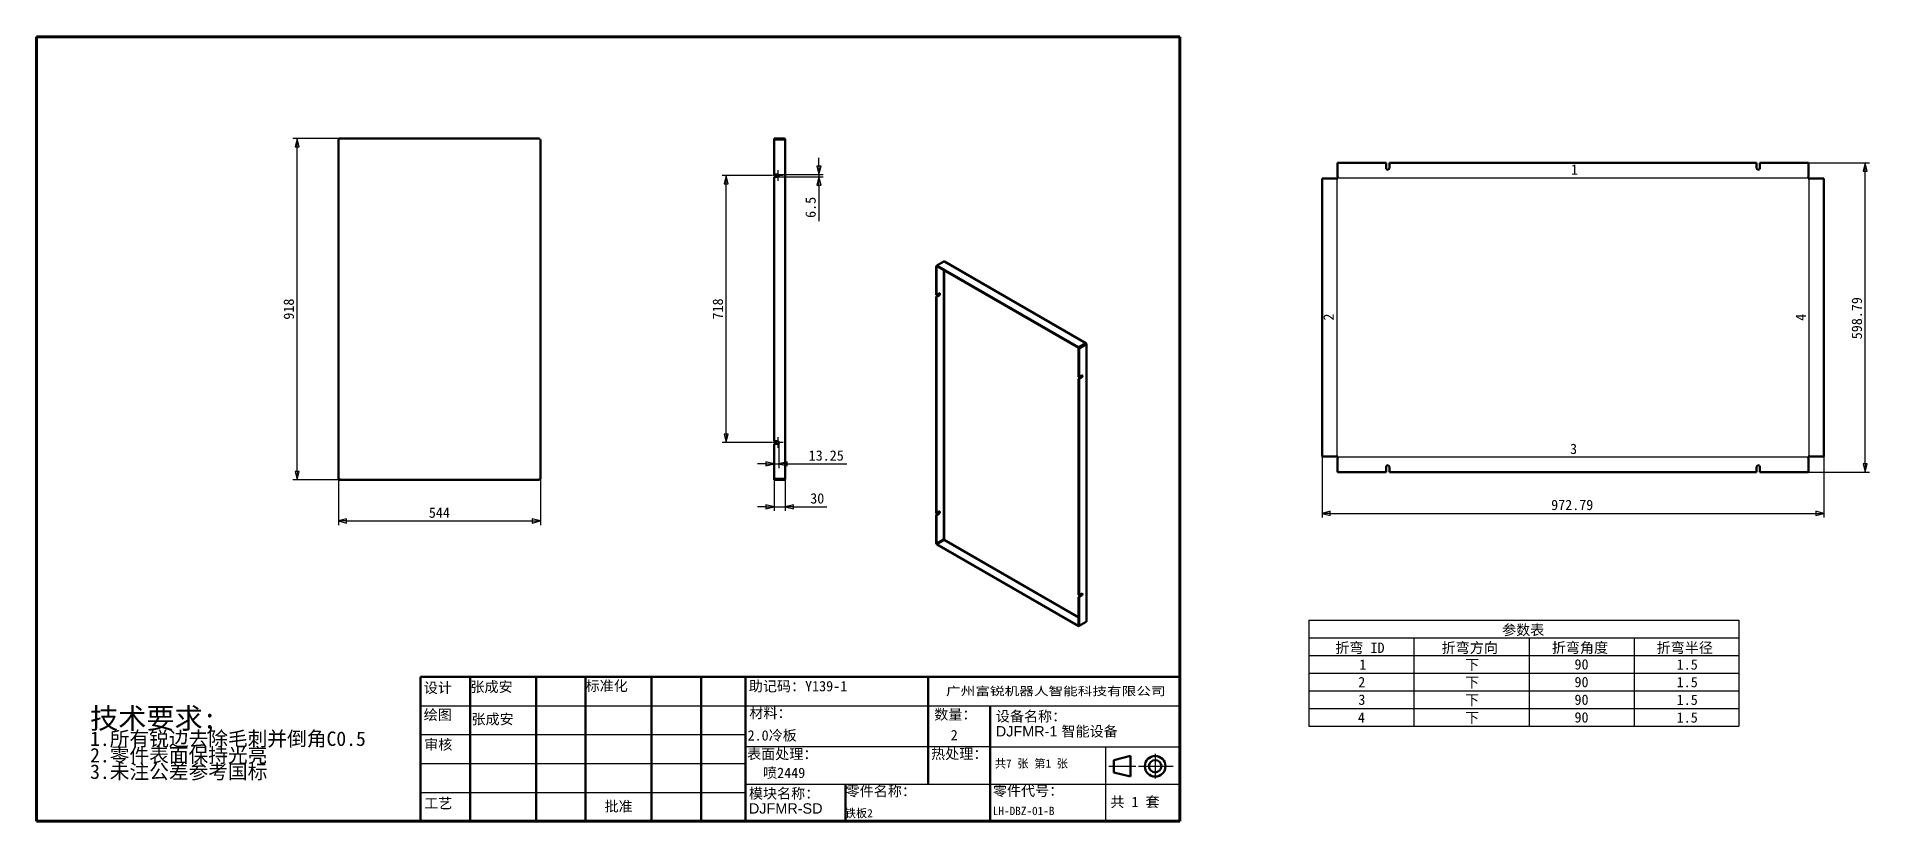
# Model space of a CAD drawing. Header units: millimetres. Extents: x 111 to 5045, y 111 to 2222.
import ezdxf
from ezdxf.enums import TextEntityAlignment as Align

# ---------------------------------------------------------------- set-up
doc = ezdxf.new("R2010")
doc.units = ezdxf.units.MM
doc.header["$LTSCALE"] = 11.111111
doc.linetypes.add('CHAIN', pattern=[0.3543, 0.2362, -0.0295, 0.0591, -0.0295])
for name, color, linetype, lineweight in [('中心标记 (ISO)', 1, 'Continuous', 25), ('中心线 (ISO)', 1, 'Continuous', 25), ('可见 (ISO)', 7, 'Continuous', 50), ('可见窄的 (ISO)', 7, 'Continuous', 35), ('图框 (ISO)', 7, 'Continuous', 70), ('尺寸 (ISO)', 5, 'Continuous', 25), ('标题 (ISO)', 7, 'Continuous', 50), ('符号 (ISO)', 7, 'Continuous', 25)]:
    doc.layers.add(name, color=color, linetype=linetype, lineweight=lineweight)
doc.styles.add('文本样式126', font='', dxfattribs={"width": 1.3})
doc.styles.add('文本样式19', font='tahoma.ttf')
doc.styles.add('文本样式91', font='')
doc.styles.add('注释文本 (ISO)', font='')
doc.styles.get('文本样式126').set_extended_font_data('FangSong')
doc.styles.get('文本样式91').set_extended_font_data('FangSong')
doc.styles.get('注释文本 (ISO)').set_extended_font_data('FangSong')
doc.dimstyles.new('默认 (GB)', dxfattribs={"dimscale": 11.111111, "dimtxt": 2.5, "dimasz": 2, "dimexe": 1, "dimexo": 0, "dimgap": 0.75, "dimtad": 1, "dimtoh": 1, "dimrnd": 1e-08, "dimdsep": 46, "dimtxsty": '注释文本 (ISO)', "dimblk": 'Filled-2', "dimcen": 0.09, "dimdle": 10, "dimclrd": 256, "dimclre": 256, "dimclrt": 256, "dimaunit": 1, "dimadec": 3, "dimazin": 2, "dimtfac": 0.52, "dimtmove": 0, "dimatfit": 3, "dimldrblk": 'Filled-1', "dimfxl": 0, "dimtolj": 1, "dimlwd": -1, "dimlwe": -1, "dimarcsym": 0})

# ---------------------------------------------------------------- blocks, each defined once
blk = doc.blocks.new('图框 A3-A4')
at = {"layer": '图框 (ISO)'}
for p, q in [((287, 200), (10, 200)), ((10, 200), (10, 10)), ((287, 10), (287, 200)), ((10, 10), (287, 10))]:
    blk.add_line(p, q, dxfattribs=at)
blk = doc.blocks.new('标题栏 GB1')
at = {"layer": '标题 (ISO)'}
for p, q in [((194.57, 65.23), (194.57, 72.23)), ((194.57, 72.23), (378.57, 72.23)), ((206.57, 65.23), (206.57, 72.23)), ((222.57, 65.23), (222.57, 72.23)), ((234.57, 65.23), (234.57, 72.23)), ((250.57, 65.23), (250.57, 72.23)), ((262.57, 65.23), (262.57, 72.23)), ((273.31, 65.23), (273.31, 72.23)), ((317.57, 65.23), (317.57, 72.23)), ((378.57, 72.23), (378.57, 65.23)), ((194.57, 37.23), (194.57, 65.23)), ((206.57, 37.23), (206.57, 65.23)), ((222.57, 44.23), (222.57, 65.23)), ((234.57, 37.23), (234.57, 65.23)), ((250.57, 37.23), (250.57, 65.23)), ((262.57, 37.23), (262.57, 65.23)), ((273.31, 65.23), (273.31, 37.23)), ((317.57, 55.23), (317.57, 65.23)), ((378.57, 65.23), (378.57, 37.23)), ((317.57, 55.23), (317.57, 46.23)), ((366.57, 53.06), (362.57, 52.06)), ((362.57, 52.06), (362.57, 49.06)), ((362.57, 49.06), (366.57, 48.06)), ((366.57, 48.06), (366.57, 53.06)), ((297.57, 46.23), (297.57, 37.23)), ((222.57, 44.23), (222.57, 37.23)), ((378.57, 37.23), (194.57, 37.23))]:
    blk.add_line(p, q, dxfattribs=at)
at = {"layer": '标题 (ISO)', "lineweight": 25}
for p, q in [((194.57, 65.23), (273.31, 65.23)), ((273.31, 65.23), (378.57, 65.23)), ((194.57, 58.23), (273.31, 58.23)), ((332.57, 55.23), (273.31, 55.23)), ((332.57, 55.23), (378.57, 55.23)), ((360.57, 55.23), (360.57, 46.23)), ((372.58, 53.56), (372.58, 47.56)), ((194.57, 51.23), (273.31, 51.23)), ((361.32, 50.56), (367.88, 50.56)), ((368.55, 50.56), (370.07, 50.56)), ((370.07, 50.56), (376.97, 50.56)), ((273.31, 46.23), (378.57, 46.23)), ((360.57, 46.23), (360.57, 37.23)), ((194.57, 44.23), (273.31, 44.23))]:
    blk.add_line(p, q, dxfattribs=at)
at = {"layer": '标题 (ISO)', "lineweight": 50}
blk.add_line((332.57, 65.23), (332.57, 37.23), dxfattribs=at)
at = {"layer": '标题 (ISO)'}
for radius in [2.5, 1.5]:
    blk.add_circle((372.57, 50.56), radius, dxfattribs=at)
at = {"layer": '标题 (ISO)', "style": '文本样式126', "width": 1.3}
blk.add_text('广州富锐机器人智能科技有限公司', height=2, dxfattribs=at).set_placement((348.5, 68.73), align=Align.MIDDLE_CENTER)
at = {"layer": '标题 (ISO)', "char_height": 2.5, "style": '注释文本 (ISO)'}
for s, insert, attachment_point in [('\\f仿宋|b0|i0;设计', (195.38, 70.83), 1), ('张成安', (206.66, 71.05), 1), ('\\f仿宋|b0|i0;标准化', (234.57, 71.28), 1), ('助记码：Y139-1', (274.11, 71.21), 1), ('\\f仿宋|b0|i0;绘图', (195.35, 64.28), 1), ('张成安', (206.92, 63.22), 1), ('\\f仿宋|b0|i0;材料：', (274.24, 64.72), 1), ('\\f仿宋|b0|i0;数量：', (319.04, 64.37), 1), ('\\f仿宋|b0|i0;审核', (195.48, 57.07), 1), ('\\f仿宋|b0|i0;热处理：', (318.29, 54.82), 1), ('\\f仿宋|b0|i0;零件名称：', (297.57, 45.8), 1), ('\\f仿宋|b0|i0;零件代号：', (333.25, 45.9), 1), ('\\f仿宋|b0|i0;批准', (242.57, 40.73), 5)]:
    blk.add_mtext(s, dxfattribs=dict(at, insert=insert, attachment_point=attachment_point))
at = {"layer": '标题 (ISO)', "char_height": 2.5, "attachment_point": 1, "line_spacing_factor": 0.872369, "style": '注释文本 (ISO)'}
for s, insert in [('设备名称：\\P\\fArial|b0|i0;\\H2.5000;DJFMR-1 智能设备', (333.96, 63.91)), ('模块名称：\\P\\fArial|b0|i0;\\H2.5000;DJFMR-SD', (274.14, 45.23))]:
    blk.add_mtext(s, dxfattribs=dict(at, insert=insert))
at = {"layer": '标题 (ISO)', "char_height": 2.5, "attachment_point": 1, "style": '注释文本 (ISO)'}
for s, insert, width in [('\\f仿宋|b0|i0;表面处理：', (273.7, 54.78), 18.7135), ('\\f仿宋|b0|i0;工艺', (195.45, 42.85), 7.4854), ('  共 1 套', (358.32, 43.18), 17.7919)]:
    blk.add_mtext(s, dxfattribs=dict(at, insert=insert, width=width))
at = {"layer": '标题 (ISO)', "insert": (333.72, 52.22), "char_height": 2, "width": 27.2374, "attachment_point": 1, "line_spacing_factor": 0.856364, "style": '注释文本 (ISO)'}
blk.add_mtext('\\f仿宋|b0|i0;\\H2.0000;共7 张 第1 张', dxfattribs=at)
at = {"layer": '标题 (ISO)'}
for tag, p, height, style in [('材料_001', (273.82, 56.78), 2.5, '注释文本 (ISO)'), ('零件代号_001', (297.34, 38.19), 2, '文本样式91'), ('描述_001', (333.22, 38.74), 2, '文本样式91')]:
    blk.add_attdef(tag, p, '', height=height, dxfattribs=dict(at, style=style))
at = {"layer": '标题 (ISO)', "style": '文本样式91'}
blk.add_attdef('热处理', text='', height=2, dxfattribs=at).set_placement((318.2, 50.63), align=Align.TOP_LEFT)
at = {"layer": '标题 (ISO)', "style": '文本样式19'}
for tag, p in [('工程核准人', (256.57, 40.73)), ('工程批准日期', (267.94, 40.73))]:
    blk.add_attdef(tag, text='', height=1, dxfattribs=at).set_placement(p, align=Align.MIDDLE_CENTER)
blk = doc.blocks.new('Filled-2')
at = {"color": 0}
for p, q in [((0, 0), (-1, 0.25)), ((-1, 0.25), (-1, -0.25)), ((-1, 0), (0, 0)), ((-1, -0.25), (0, 0))]:
    blk.add_line(p, q, dxfattribs=at)
at = {"color": 0, "flags": 128}
blk.add_lwpolyline([(-1, -0.25), (0, 0)], dxfattribs=at)
at = {"color": 0}
blk.add_solid([(-1, -0.25), (0, 0), (-1, 0.25), (-1, -0.25)], dxfattribs=at)
blk = doc.blocks.new('*D8')
at = {"layer": 'Defpoints', "color": 0}
for p in [(923.4, 1033.3), (1467.4, 1033.3), (1467.4, 919.2)]:
    blk.add_point(p, dxfattribs=at)
at = {"layer": '尺寸 (ISO)'}
for p, q in [((923.4, 1033.3), (923.4, 908.1)), ((1467.4, 1033.3), (1467.4, 908.1)), ((945.6, 919.2), (1445.1, 919.2))]:
    blk.add_line(p, q, dxfattribs=at)
at = {"layer": '尺寸 (ISO)', "xscale": 22.22222222222222, "yscale": 22.22222222222222, "zscale": 22.22222222222222, "rotation": 180}
blk.add_blockref('Filled-2', (923.4, 919.2), dxfattribs=at)
at = {"layer": '尺寸 (ISO)', "xscale": 22.22222222222222, "yscale": 22.22222222222222, "zscale": 22.22222222222222}
blk.add_blockref('Filled-2', (1467.4, 919.2), dxfattribs=at)
at = {"layer": '尺寸 (ISO)', "insert": (1166.9, 955.6), "char_height": 27.78, "attachment_point": 1, "style": '注释文本 (ISO)'}
blk.add_mtext('\\A1;544', dxfattribs=at)
blk = doc.blocks.new('Filled-1')
at = {"color": 0}
for p, q in [((0, 0), (-1, 0.125)), ((-1, 0.125), (-1, -0.125)), ((-1, 0), (0, 0)), ((-1, -0.125), (0, 0))]:
    blk.add_line(p, q, dxfattribs=at)
at = {"color": 0, "flags": 128}
blk.add_lwpolyline([(-1, -0.125), (0, 0)], dxfattribs=at)
at = {"color": 0}
blk.add_solid([(-1, -0.125), (0, 0), (-1, 0.125), (-1, -0.125)], dxfattribs=at)
blk = doc.blocks.new('*D9')
at = {"layer": 'Defpoints', "color": 0}
for p in [(812.3, 1948.3), (926.4, 1948.3), (926.4, 1030.3)]:
    blk.add_point(p, dxfattribs=at)
at = {"layer": '尺寸 (ISO)'}
for p, q in [((926.4, 1948.3), (801.1, 1948.3)), ((812.3, 1052.5), (812.3, 1926.1)), ((926.4, 1030.3), (801.1, 1030.3))]:
    blk.add_line(p, q, dxfattribs=at)
at = {"layer": '尺寸 (ISO)', "xscale": 22.22222222222222, "yscale": 22.22222222222222, "zscale": 22.22222222222222}
for p, rotation in [((812.3, 1948.3), 90), ((812.3, 1030.3), 270)]:
    blk.add_blockref('Filled-2', p, dxfattribs=dict(at, rotation=rotation))
at = {"layer": '尺寸 (ISO)', "insert": (775.8, 1460.8), "char_height": 27.78, "attachment_point": 1, "rotation": 90, "style": '注释文本 (ISO)'}
blk.add_mtext('\\A1;918', dxfattribs=at)
blk = doc.blocks.new('*D10')
at = {"layer": 'Defpoints', "color": 0}
for p in [(2096.1, 1032.8), (2126.1, 1033.3), (2096.1, 957.4)]:
    blk.add_point(p, dxfattribs=at)
at = {"layer": '尺寸 (ISO)'}
for p, q in [((2096.1, 1032.8), (2096.1, 946.3)), ((2126.1, 1033.3), (2126.1, 946.3)), ((2073.9, 957.4), (2051.7, 957.4)), ((2096.1, 957.4), (2126.1, 957.4)), ((2148.4, 957.4), (2238.2, 957.4))]:
    blk.add_line(p, q, dxfattribs=at)
at = {"layer": '尺寸 (ISO)', "xscale": 22.22222222222222, "yscale": 22.22222222222222, "zscale": 22.22222222222222}
blk.add_blockref('Filled-2', (2096.1, 957.4), dxfattribs=at)
at = {"layer": '尺寸 (ISO)', "xscale": 22.22222222222222, "yscale": 22.22222222222222, "zscale": 22.22222222222222, "rotation": 180}
blk.add_blockref('Filled-2', (2126.1, 957.4), dxfattribs=at)
at = {"layer": '尺寸 (ISO)', "insert": (2193.6, 993.9), "char_height": 27.78, "attachment_point": 1, "style": '注释文本 (ISO)'}
blk.add_mtext('\\A1;30', dxfattribs=at)
blk = doc.blocks.new('*D11')
at = {"layer": 'Defpoints', "color": 0}
for p in [(2109.4, 1130.3), (2096.1, 1075.4), (2109.4, 1072.8)]:
    blk.add_point(p, dxfattribs=at)
at = {"layer": '尺寸 (ISO)'}
for p, q in [((2109.4, 1130.3), (2109.4, 1061.6)), ((2073.9, 1072.8), (2051.7, 1072.8)), ((2096.1, 1072.8), (2109.4, 1072.8)), ((2131.6, 1072.8), (2292.3, 1072.8))]:
    blk.add_line(p, q, dxfattribs=at)
at = {"layer": '尺寸 (ISO)', "xscale": 22.22222222222222, "yscale": 22.22222222222222, "zscale": 22.22222222222222}
blk.add_blockref('Filled-2', (2096.1, 1072.8), dxfattribs=at)
at = {"layer": '尺寸 (ISO)', "xscale": 22.22222222222222, "yscale": 22.22222222222222, "zscale": 22.22222222222222, "rotation": 180}
blk.add_blockref('Filled-2', (2109.4, 1072.8), dxfattribs=at)
at = {"layer": '尺寸 (ISO)', "insert": (2189.5, 1109.3), "char_height": 27.78, "attachment_point": 1, "style": '注释文本 (ISO)'}
blk.add_mtext('\\A1;13.25', dxfattribs=at)
blk = doc.blocks.new('*D12')
at = {"layer": 'Defpoints', "color": 0}
for p in [(1967.2, 1848.3), (2078.4, 1848.3), (2078.4, 1130.3)]:
    blk.add_point(p, dxfattribs=at)
at = {"layer": '尺寸 (ISO)'}
for p, q in [((2078.4, 1848.3), (1956.1, 1848.3)), ((1967.2, 1152.5), (1967.2, 1826.1)), ((2078.4, 1130.3), (1956.1, 1130.3))]:
    blk.add_line(p, q, dxfattribs=at)
at = {"layer": '尺寸 (ISO)', "xscale": 22.22222222222222, "yscale": 22.22222222222222, "zscale": 22.22222222222222}
for p, rotation in [((1967.2, 1848.3), 90), ((1967.2, 1130.3), 270)]:
    blk.add_blockref('Filled-2', p, dxfattribs=dict(at, rotation=rotation))
at = {"layer": '尺寸 (ISO)', "insert": (1930.8, 1461.3), "char_height": 27.78, "attachment_point": 1, "rotation": 90, "style": '注释文本 (ISO)'}
blk.add_mtext('\\A1;718', dxfattribs=at)
blk = doc.blocks.new('*D13')
at = {"layer": 'Defpoints', "color": 0}
for p in [(2106.1, 1851.5), (2106.1, 1845), (2217.2, 1845)]:
    blk.add_point(p, dxfattribs=at)
at = {"layer": '尺寸 (ISO)'}
for p, q in [((2217.2, 1873.8), (2217.2, 1896)), ((2106.1, 1851.5), (2228.4, 1851.5)), ((2106.1, 1845), (2228.4, 1845)), ((2217.2, 1851.5), (2217.2, 1845)), ((2217.2, 1822.8), (2217.2, 1726.2))]:
    blk.add_line(p, q, dxfattribs=at)
at = {"layer": '尺寸 (ISO)', "xscale": 22.22222222222222, "yscale": 22.22222222222222, "zscale": 22.22222222222222}
for p, rotation in [((2217.2, 1851.5), 270), ((2217.2, 1845), 90)]:
    blk.add_blockref('Filled-2', p, dxfattribs=dict(at, rotation=rotation))
at = {"layer": '尺寸 (ISO)', "insert": (2180.7, 1734.6), "char_height": 27.78, "attachment_point": 1, "rotation": 90, "style": '注释文本 (ISO)'}
blk.add_mtext('\\A1;6.5', dxfattribs=at)
blk = doc.blocks.new('加工')
at = {"layer": '符号 (ISO)', "insert": (-36.68, 11.05), "char_height": 2.5, "width": 80.4946, "attachment_point": 1, "line_spacing_factor": 0.683636, "style": '注释文本 (ISO)'}
blk.add_mtext('{\\H2x;技术要求;\\P\\H0.7x;1.所有锐边去除毛刺并倒角C0.5\\H2.125x; \\H0.47059x;\\P2.零件表面保持光亮\\H1.8404x; \\H0.54337x;\\P3.未注公差参考国标\\H1.8095x; }', dxfattribs=at)
blk = doc.blocks.new('*D14')
at = {"layer": 'Defpoints', "color": 0}
for p in [(3571.5, 1092.4), (4922.6, 1092.4), (4922.6, 939.7)]:
    blk.add_point(p, dxfattribs=at)
at = {"layer": '尺寸 (ISO)'}
for p, q in [((3571.5, 1092.4), (3571.5, 928.6)), ((4922.6, 1092.4), (4922.6, 928.6)), ((3593.7, 939.7), (4900.4, 939.7))]:
    blk.add_line(p, q, dxfattribs=at)
at = {"layer": '尺寸 (ISO)', "xscale": 22.22222222222222, "yscale": 22.22222222222222, "zscale": 22.22222222222222, "rotation": 180}
blk.add_blockref('Filled-2', (3571.5, 939.7), dxfattribs=at)
at = {"layer": '尺寸 (ISO)', "xscale": 22.22222222222222, "yscale": 22.22222222222222, "zscale": 22.22222222222222}
blk.add_blockref('Filled-2', (4922.6, 939.7), dxfattribs=at)
at = {"layer": '尺寸 (ISO)', "insert": (4188.2, 976.3), "char_height": 27.78, "attachment_point": 1, "style": '注释文本 (ISO)'}
blk.add_mtext('\\A1;972.79', dxfattribs=at)
blk = doc.blocks.new('*D15')
at = {"layer": 'Defpoints', "color": 0}
for p in [(4881, 1882.4), (5033.7, 1882.4), (4881, 1050.8)]:
    blk.add_point(p, dxfattribs=at)
at = {"layer": '尺寸 (ISO)'}
for p, q in [((4881, 1882.4), (5044.8, 1882.4)), ((5033.7, 1073), (5033.7, 1860.2)), ((4881, 1050.8), (5044.8, 1050.8))]:
    blk.add_line(p, q, dxfattribs=at)
at = {"layer": '尺寸 (ISO)', "xscale": 22.22222222222222, "yscale": 22.22222222222222, "zscale": 22.22222222222222}
for p, rotation in [((5033.7, 1882.4), 90), ((5033.7, 1050.8), 270)]:
    blk.add_blockref('Filled-2', p, dxfattribs=dict(at, rotation=rotation))
at = {"layer": '尺寸 (ISO)', "insert": (4997.1, 1408.1), "char_height": 27.78, "attachment_point": 1, "rotation": 90, "style": '注释文本 (ISO)'}
blk.add_mtext('\\A1;598.79', dxfattribs=at)
blk = doc.blocks.new('表格1')
at = {"layer": '符号 (ISO)'}
for p, q in [((318.24, 58.7), (422.42, 58.7)), ((318.24, 58.7), (318.24, 54.42)), ((422.42, 58.7), (422.42, 54.42)), ((318.24, 54.42), (422.42, 54.42)), ((318.24, 54.42), (318.24, 50.14)), ((343.64, 54.42), (343.64, 50.14)), ((371.62, 54.42), (371.62, 50.14)), ((397.02, 54.42), (397.02, 50.14)), ((422.42, 54.42), (422.42, 50.14)), ((318.24, 50.14), (422.42, 50.14)), ((318.24, 50.14), (318.24, 33.03)), ((343.64, 50.14), (343.64, 33.03)), ((371.62, 50.14), (371.62, 33.03)), ((397.02, 50.14), (397.02, 33.03)), ((422.42, 50.14), (422.42, 33.03)), ((318.24, 45.86), (422.42, 45.86)), ((318.24, 41.58), (422.42, 41.58)), ((318.24, 37.3), (422.42, 37.3)), ((318.24, 33.03), (422.42, 33.03))]:
    blk.add_line(p, q, dxfattribs=at)
at = {"layer": '符号 (ISO)', "char_height": 2.5, "attachment_point": 7, "style": '注释文本 (ISO)'}
for s, insert in [('参数表', (365.05, 54.82)), ('折弯 ID', (324.65, 50.51)), ('折弯方向', (350.4, 50.51)), ('折弯角度', (377.09, 50.51)), ('折弯半径', (402.49, 50.51)), ('1', (330.45, 46.73)), ('下', (356.11, 46.4)), ('90', (382.6, 46.72)), ('1.5', (407.36, 46.7)), ('2', (330.2, 42.46)), ('下', (356.11, 42.13)), ('90', (382.6, 42.44)), ('1.5', (407.36, 42.43)), ('3', (330.23, 38.16)), ('下', (356.11, 37.85)), ('90', (382.6, 38.16)), ('1.5', (407.36, 38.15)), ('4', (330.13, 33.9)), ('下', (356.11, 33.57)), ('90', (382.6, 33.89)), ('1.5', (407.36, 33.87))]:
    blk.add_mtext(s, dxfattribs=dict(at, insert=insert))
blk = doc.blocks.new('2dTransSymbol1')
at = {"layer": '符号 (ISO)', "insert": (381.75, 166.58), "char_height": 2.5, "attachment_point": 7, "style": '注释文本 (ISO)'}
blk.add_mtext('1', dxfattribs=at)
blk = doc.blocks.new('2dTransSymbol2')
at = {"layer": '符号 (ISO)', "insert": (324.27, 131.25), "char_height": 2.5, "attachment_point": 7, "rotation": 90, "style": '注释文本 (ISO)'}
blk.add_mtext('2', dxfattribs=at)
blk = doc.blocks.new('2dTransSymbol3')
at = {"layer": '符号 (ISO)', "insert": (381.52, 98.91), "char_height": 2.5, "attachment_point": 7, "style": '注释文本 (ISO)'}
blk.add_mtext('3', dxfattribs=at)
blk = doc.blocks.new('2dTransSymbol4')
at = {"layer": '符号 (ISO)', "insert": (438.7, 131.19), "char_height": 2.5, "attachment_point": 7, "rotation": 90, "style": '注释文本 (ISO)'}
blk.add_mtext('4', dxfattribs=at)

msp = doc.modelspace()

# ---------------------------------------------------------------- linework, layer by layer
at = {"layer": '中心标记 (ISO)', "linetype": 'CHAIN', "ltscale": 4.214154}
for p, q in [((2120.491, 1848.289), (2078.352, 1848.289)), ((2120.491, 1130.289), (2078.352, 1130.289))]:
    msp.add_line(p, q, dxfattribs=at)
at = {"layer": '中心标记 (ISO)', "linetype": 'CHAIN', "ltscale": 2.872371}
for p, q in [((2106.13, 1862.65), (2106.13, 1833.927)), ((2106.13, 1144.65), (2106.13, 1115.927))]:
    msp.add_line(p, q, dxfattribs=at)
at = {"layer": '中心线 (ISO)'}
for p, q in [((3611.357, 1840.231), (3611.357, 1093.009)), ((3613.713, 1842.587), (4880.38, 1842.587)), ((4882.736, 1093.009), (4882.736, 1840.231)), ((4880.38, 1090.652), (3613.713, 1090.652))]:
    msp.add_line(p, q, dxfattribs=at)
at = {"layer": '可见 (ISO)'}
for p, q in [((924.872, 1945.728), (923.372, 1945.728)), ((923.372, 1945.728), (923.372, 1945.289)), ((926.372, 1945.289), (923.372, 1945.289)), ((923.372, 1033.289), (923.372, 1945.289)), ((924.872, 1945.289), (924.872, 1945.728)), ((926.372, 1948.289), (925.932, 1948.289)), ((925.932, 1946.789), (925.932, 1948.289)), ((926.372, 1946.789), (925.932, 1946.789)), ((926.372, 1948.289), (926.372, 1945.289)), ((926.372, 1948.289), (1464.372, 1948.289)), ((1464.372, 1945.289), (1464.372, 1948.289)), ((1464.811, 1948.289), (1464.372, 1948.289)), ((1464.372, 1946.789), (1464.811, 1946.789)), ((1467.372, 1945.289), (1464.372, 1945.289)), ((1464.811, 1946.789), (1464.811, 1948.289)), ((1465.872, 1945.289), (1465.872, 1945.728)), ((1465.872, 1945.728), (1467.372, 1945.728)), ((1467.372, 1945.289), (1467.372, 1945.728)), ((1467.372, 1945.289), (1467.372, 1033.289)), ((2123.13, 1948.289), (2096.13, 1948.289)), ((2096.13, 1946.789), (2096.13, 1948.289)), ((2123.13, 1946.789), (2096.13, 1946.789)), ((2096.13, 1851.539), (2096.13, 1945.728)), ((2096.13, 1945.728), (2123.13, 1945.728)), ((2123.13, 1946.789), (2123.13, 1948.289)), ((2123.13, 1945.728), (2123.13, 1945.289)), ((2126.13, 1945.289), (2123.13, 1945.289)), ((2126.13, 1945.289), (2126.13, 1033.289)), ((3613.103, 1882.443), (3743.922, 1882.443)), ((3613.103, 1844.943), (3613.103, 1882.443)), ((3743.922, 1868.554), (3743.922, 1882.443)), ((3752.949, 1882.443), (3752.949, 1868.554)), ((3752.949, 1882.443), (4741.144, 1882.443)), ((4741.144, 1868.554), (4741.144, 1882.443)), ((4750.172, 1882.443), (4750.172, 1868.554)), ((4750.172, 1882.443), (4880.99, 1882.443)), ((4880.99, 1882.443), (4880.99, 1844.943)), ((2096.13, 1851.539), (2106.13, 1851.539)), ((2106.13, 1845.039), (2096.13, 1845.039)), ((2096.13, 1133.539), (2096.13, 1845.039)), ((3571.501, 1092.398), (3571.501, 1840.841)), ((3571.501, 1840.841), (3609.001, 1840.841)), ((3609.001, 1840.841), (3609.001, 1840.231)), ((3609.001, 1840.231), (3613.713, 1840.231)), ((3613.713, 1844.943), (3613.103, 1844.943)), ((3613.713, 1840.231), (3613.713, 1844.943)), ((4880.99, 1844.943), (4880.38, 1844.943)), ((4880.38, 1844.943), (4880.38, 1840.231)), ((4880.38, 1840.231), (4885.092, 1840.231)), ((4885.092, 1840.231), (4885.092, 1840.841)), ((4885.092, 1840.841), (4922.592, 1840.841)), ((4922.592, 1840.841), (4922.592, 1092.398)), ((2534.325, 1606.109), (2532.515, 1605.066)), ((2532.515, 1605.066), (2532.515, 1528.062)), ((2533.575, 1604.455), (2532.515, 1605.066)), ((2534.328, 1604.889), (2533.575, 1604.455)), ((2533.575, 1604.455), (2533.575, 1527.451)), ((2534.325, 1606.117), (2553.417, 1617.111)), ((2915.37, 1386.688), (2534.325, 1606.117)), ((2534.325, 1604.891), (2534.325, 1606.117)), ((2915.37, 1385.462), (2534.325, 1604.891)), ((2553.417, 1617.111), (2553.728, 1616.932)), ((2555.225, 1617.079), (2935.649, 1398.008)), ((2533.575, 1527.451), (2540.647, 1531.523)), ((2532.515, 1528.062), (2533.575, 1527.451)), ((2532.515, 1522.748), (2539.586, 1526.82)), ((2533.575, 1522.137), (2532.515, 1522.748)), ((2532.515, 1522.748), (2532.515, 941.063)), ((2540.647, 1526.209), (2533.575, 1522.137)), ((2533.575, 1522.137), (2533.575, 940.452)), ((2934.462, 1397.682), (2915.37, 1386.688)), ((2934.462, 1396.456), (2915.37, 1385.462)), ((2915.37, 1385.462), (2915.37, 1386.688)), ((2935.212, 1395.157), (2916.12, 1384.163)), ((2916.12, 1307.158), (2916.12, 1384.163)), ((2916.12, 1384.163), (2917.181, 1383.552)), ((2917.181, 1383.552), (2936.273, 1394.546)), ((2917.181, 1306.548), (2917.181, 1383.552)), ((2934.151, 1397.861), (2934.462, 1397.682)), ((2934.462, 1396.456), (2934.462, 1397.682)), ((2935.212, 1396.019), (2936.273, 1396.63)), ((2935.212, 1395.157), (2936.273, 1394.546)), ((2936.273, 1394.546), (2936.273, 1394.187)), ((2937.151, 1395.408), (2937.151, 649.805)), ((2916.12, 1307.158), (2917.181, 1306.548)), ((2916.12, 1301.844), (2923.191, 1305.916)), ((2917.181, 1301.233), (2916.12, 1301.844)), ((2916.12, 720.159), (2916.12, 1301.844)), ((2917.181, 1306.548), (2924.252, 1310.619)), ((2924.252, 1305.305), (2917.181, 1301.233)), ((2917.181, 719.549), (2917.181, 1301.233)), ((2096.13, 1133.539), (2106.13, 1133.539)), ((2106.13, 1127.039), (2096.13, 1127.039)), ((2096.13, 1032.849), (2096.13, 1127.039)), ((3609.001, 1092.398), (3571.501, 1092.398)), ((3613.713, 1093.009), (3609.001, 1093.009)), ((3609.001, 1093.009), (3609.001, 1092.398)), ((3613.103, 1050.796), (3613.103, 1088.296)), ((3613.103, 1088.296), (3613.713, 1088.296)), ((3613.713, 1088.296), (3613.713, 1093.009)), ((4885.092, 1093.009), (4880.38, 1093.009)), ((4880.38, 1093.009), (4880.38, 1088.296)), ((4880.38, 1088.296), (4880.99, 1088.296)), ((4880.99, 1088.296), (4880.99, 1050.796)), ((4885.092, 1092.398), (4885.092, 1093.009)), ((4922.592, 1092.398), (4885.092, 1092.398)), ((3743.922, 1050.796), (3613.103, 1050.796)), ((3743.922, 1050.796), (3743.922, 1064.685)), ((3752.949, 1064.685), (3752.949, 1050.796)), ((4741.144, 1050.796), (3752.949, 1050.796)), ((4741.144, 1050.796), (4741.144, 1064.685)), ((4750.172, 1064.685), (4750.172, 1050.796)), ((4880.99, 1050.796), (4750.172, 1050.796)), ((923.372, 1033.289), (926.372, 1033.289)), ((923.372, 1033.289), (923.372, 1032.849)), ((924.872, 1032.849), (923.372, 1032.849)), ((924.872, 1033.289), (924.872, 1032.849)), ((926.372, 1031.789), (925.932, 1031.789)), ((925.932, 1031.789), (925.932, 1030.289)), ((925.932, 1030.289), (926.372, 1030.289)), ((926.372, 1033.289), (926.372, 1030.289)), ((1464.372, 1030.289), (926.372, 1030.289)), ((1464.372, 1033.289), (1467.372, 1033.289)), ((1464.372, 1030.289), (1464.372, 1033.289)), ((1464.372, 1031.789), (1464.811, 1031.789)), ((1464.372, 1030.289), (1464.811, 1030.289)), ((1464.811, 1031.789), (1464.811, 1030.289)), ((1465.872, 1033.289), (1465.872, 1032.849)), ((1465.872, 1032.849), (1467.372, 1032.849)), ((1467.372, 1032.849), (1467.372, 1033.289)), ((2123.13, 1032.849), (2096.13, 1032.849)), ((2123.13, 1031.789), (2096.13, 1031.789)), ((2096.13, 1031.789), (2096.13, 1030.289)), ((2096.13, 1030.289), (2123.13, 1030.289)), ((2123.13, 1033.289), (2126.13, 1033.289)), ((2123.13, 1033.289), (2123.13, 1032.849)), ((2123.13, 1031.789), (2123.13, 1030.289)), ((2532.515, 941.063), (2533.575, 940.452)), ((2532.515, 935.749), (2539.586, 939.821)), ((2533.575, 940.452), (2540.647, 944.524)), ((2540.647, 939.21), (2533.575, 935.138)), ((2533.575, 935.138), (2532.515, 935.749)), ((2532.515, 935.749), (2532.515, 858.745)), ((2533.575, 935.138), (2533.575, 858.134)), ((2533.575, 858.134), (2532.515, 858.745)), ((2552.667, 869.128), (2533.575, 858.134)), ((2553.417, 867.829), (2534.325, 856.835)), ((2534.325, 856.835), (2915.37, 637.406)), ((2534.325, 856.835), (2534.325, 855.609)), ((2534.325, 855.609), (2915.37, 636.18)), ((2552.667, 869.488), (2552.667, 869.128)), ((2553.728, 867.65), (2553.417, 867.829)), ((2916.12, 720.159), (2917.181, 719.549)), ((2916.12, 714.845), (2923.191, 718.917)), ((2917.181, 714.235), (2916.12, 714.845)), ((2916.12, 637.841), (2916.12, 714.845)), ((2917.181, 719.549), (2924.252, 723.621)), ((2924.252, 718.307), (2917.181, 714.235)), ((2917.181, 637.23), (2917.181, 714.235)), ((2915.37, 636.18), (2934.462, 647.174)), ((2936.273, 648.225), (2917.181, 637.23)), ((2934.462, 647.182), (2934.462, 647.174)), ((2936.273, 648.584), (2936.273, 648.225)), ((2916.123, 637.84), (2915.37, 637.406)), ((2915.37, 637.406), (2915.37, 636.18)), ((2916.12, 637.841), (2917.181, 637.23))]:
    msp.add_line(p, q, dxfattribs=at)
for centre, radius, start, end in [((2123.13, 1945.289), 3, 0, 90), ((2123.13, 1945.289), 1.5, 0, 90), ((2106.13, 1848.289), 3.25, 270, 90), ((3748.436, 1868.554), 4.514, 180, 0), ((4745.658, 1868.554), 4.514, 180, 0), ((2106.13, 1130.289), 3.25, 270, 90), ((3748.436, 1064.685), 4.514, 0, 180), ((4745.658, 1064.685), 4.514, 0, 180), ((2123.13, 1033.289), 3, 270, 0), ((2123.13, 1033.289), 1.5, 270, 0)]:
    msp.add_arc(centre, radius, start, end, dxfattribs=at)
for centre, major_axis, ratio, start_param, end_param in [((2553.728, 1614.48), (1.497, 2.6), 0.57809312, 0, 0.78346445), ((2539.586, 1529.477), (1.622, 2.816), 0.57809312, 3.92505711, 5.95140398), ((2540.647, 1528.866), (1.622, 2.816), 0.57809312, 3.92505711, 7.06664976), ((2934.151, 1395.408), (1.497, 2.6), 0.57809312, 5.49585344, 7.06664976), ((2934.151, 1395.408), (0.749, 1.3), 0.57809312, 5.49585344, 6.7693984), ((2934.151, 1395.408), (1.5, 0), 0.5758617, 5.79622571, 7.06858347), ((2934.151, 1395.408), (3, 0), 0.5758617, 5.49778714, 7.06858347), ((2923.191, 1308.573), (1.622, 2.816), 0.57809312, 3.92505711, 5.95140398), ((2924.252, 1307.962), (1.622, 2.816), 0.57809312, 3.92505711, 7.06664976), ((2539.586, 942.478), (1.622, 2.816), 0.57809312, 3.92505711, 5.95140398), ((2540.647, 941.867), (1.622, 2.816), 0.57809312, 3.92505711, 7.06664976), ((2553.728, 868.877), (-1.5, 0), 0.5758617, 3.92699082, 5.49778714), ((2553.728, 868.877), (-0.749, -1.3), 0.57809312, 0.78346445, 2.35426078), ((2923.191, 721.574), (1.622, 2.816), 0.57809312, 3.92505711, 5.95140398), ((2924.252, 720.964), (1.622, 2.816), 0.57809312, 3.92505711, 7.06664976), ((2934.151, 649.805), (3, 0), 0.5758617, 5.49778714, 6.28318531)]:
    msp.add_ellipse(centre, major_axis=major_axis, ratio=ratio, start_param=start_param, end_param=end_param, dxfattribs=at)
at = {"layer": '可见窄的 (ISO)'}
for p, q in [((2552.667, 869.488), (2552.667, 1594.328)), ((2934.151, 1397.861), (2553.728, 1616.932)), ((2554.789, 1593.107), (2554.789, 869.488)), ((2540.647, 1526.209), (2539.586, 1526.82)), ((2935.212, 1396.019), (2934.458, 1396.453)), ((2935.212, 1395.157), (2935.212, 1396.019)), ((2936.273, 648.584), (2936.273, 1394.187)), ((2924.252, 1305.305), (2923.191, 1305.916)), ((2540.647, 939.21), (2539.586, 939.821)), ((2916.12, 658.963), (2553.728, 867.65)), ((2554.789, 869.488), (2916.12, 661.411)), ((2924.252, 718.307), (2923.191, 718.917))]:
    msp.add_line(p, q, dxfattribs=at)

# ---------------------------------------------------------------- block references
at = {"xscale": 11.11111111111111, "yscale": 11.11111111111111, "zscale": 11.11111111111111}
for name, p in [('图框 A3-A4', (0, 0)), ('表格1', (0, 0)), ('加工', (662.523, 293.358))]:
    msp.add_blockref(name, p, dxfattribs=at)
msp.add_blockref('标题栏 GB1', (-1017.457, -302.502), dxfattribs=at).add_auto_attribs({'零件代号_001': '铁板2', '描述_001': 'LH-DBZ-01-B', '材料_001': '2.0冷板'})
at = {"layer": '符号 (ISO)', "xscale": 11.11111111111111, "yscale": 11.11111111111111, "zscale": 11.11111111111111}
for name in ['2dTransSymbol1', '2dTransSymbol2', '2dTransSymbol4', '2dTransSymbol3']:
    msp.add_blockref(name, (0, 0), dxfattribs=at)

# ---------------------------------------------------------------- texts
at = {"layer": '符号 (ISO)', "insert": (2571.84, 357.031), "char_height": 27.7778, "attachment_point": 1, "style": '注释文本 (ISO)'}
msp.add_mtext('{2}', dxfattribs=at)
at = {"layer": '符号 (ISO)', "insert": (2066.667, 255.556), "char_height": 27.7778, "width": 124.75634, "attachment_point": 1, "style": '注释文本 (ISO)'}
msp.add_mtext('{喷2449}', dxfattribs=at)

# ---------------------------------------------------------------- dimensions: what is measured, and where the dimension line sits
at = {"layer": '尺寸 (ISO)'}
for base, p1, p2, angle, override, picture, middle in [((812.261, 1948.289), (926.372, 1030.289), (926.372, 1948.289), 90, {"dimtoh": 0, "dimdec": 2, "dimtp": 0, "dimtm": 0, "dimtdec": 2, "dimtofl": 0, "dimatfit": 1}, '*D9', (812.261, 1489.177)), ((2217.241, 1845.039), (2106.13, 1851.539), (2106.13, 1845.039), 270, {"dimtoh": 0, "dimdec": 2, "dimtp": 0, "dimtm": 0, "dimtdec": 2, "dimtofl": 1, "dimatfit": 1}, '*D13', (2217.241, 1762.83)), ((5033.704, 1882.443), (4880.99, 1050.796), (4880.99, 1882.443), 90, {"dimtoh": 0, "dimdec": 2, "dimlfac": 0.72, "dimtp": 0, "dimtm": 0, "dimtdec": 2, "dimtofl": 0, "dimatfit": 1}, '*D15', (5033.704, 1466.731)), ((1967.241, 1848.289), (2078.352, 1130.289), (2078.352, 1848.289), 90, {"dimtoh": 0, "dimdec": 2, "dimtp": 0, "dimtm": 0, "dimtdec": 2, "dimtofl": 0, "dimatfit": 1}, '*D12', (1967.241, 1489.289)), ((2096.13, 957.438), (2126.13, 1033.289), (2096.13, 1032.849), 180, {"dimtoh": 0, "dimdec": 2, "dimtp": 0, "dimtm": 0, "dimtdec": 2, "dimtofl": 1, "dimatfit": 1}, '*D10', (2211.733, 957.438))]:
    dim = msp.add_linear_dim(base=base, p1=p1, p2=p2, angle=angle, dimstyle='默认 (GB)', override=override, dxfattribs=at)
    dim.commit()
    dim.dimension.update_dxf_attribs({"geometry": picture, "text_midpoint": middle, "dimtype": 160})
for base, p1, p2, override, picture, middle in [((2109.38, 1072.751), (2096.13, 1075.44), (2109.38, 1130.289), {"dimtoh": 0, "dimdec": 2, "dimse1": 1, "dimtp": 0, "dimtm": 0, "dimtdec": 2, "dimtofl": 1, "dimatfit": 1}, '*D11', (2236.748, 1072.751)), ((4922.592, 939.685), (3571.501, 1092.398), (4922.592, 1092.398), {"dimtoh": 0, "dimdec": 2, "dimlfac": 0.72, "dimtp": 0, "dimtm": 0, "dimtdec": 2, "dimtofl": 0, "dimatfit": 1}, '*D14', (4247.158, 939.685)), ((1467.372, 919.177), (923.372, 1033.289), (1467.372, 1033.289), {"dimtoh": 0, "dimdec": 2, "dimtp": 0, "dimtm": 0, "dimtdec": 2, "dimtofl": 0, "dimatfit": 1}, '*D8', (1195.483, 919.177))]:
    dim = msp.add_linear_dim(base=base, p1=p1, p2=p2, dimstyle='默认 (GB)', override=override, dxfattribs=at)
    dim.commit()
    dim.dimension.update_dxf_attribs({"geometry": picture, "text_midpoint": middle, "dimtype": 160})

doc.saveas('drawing.dxf')
